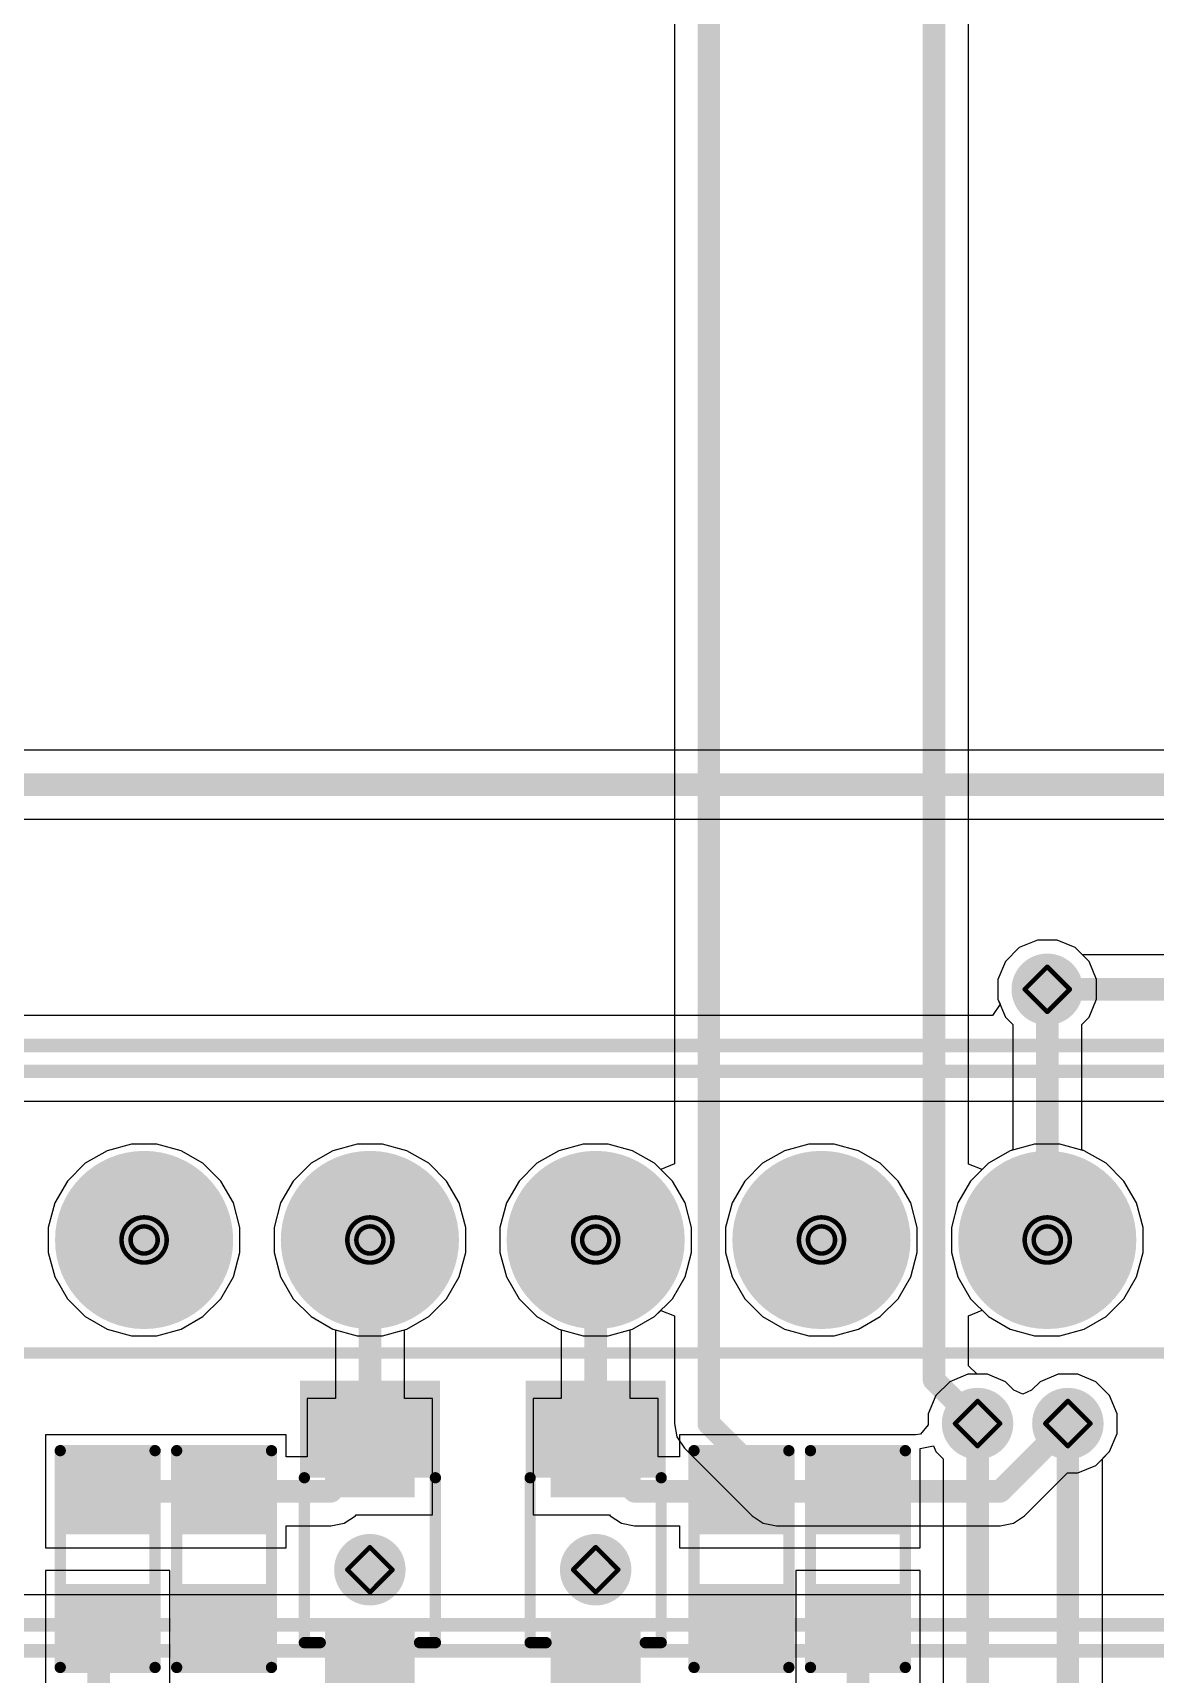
# Model space of a CAD drawing. Header units: inches. Extents: x -31 to 249, y -28 to 261.
# Drawn here: x 69.66 to 82.29, y 34.49 to 52.95 of the extents above; entities that cross this region are included whole.
import ezdxf

# ---------------------------------------------------------------- set-up
doc = ezdxf.new("R2010")
doc.units = ezdxf.units.IN
for name, color, linetype in [('Bottom Layer', 5, 'Continuous'), ('Bottom Solder', 6, 'Continuous'), ('Drill Drawing', 1, 'Continuous'), ('Mechanical 13', 56, 'Continuous'), ('Multi-Layer', 9, 'Continuous'), ('Pad Holes', 156, 'Continuous'), ('Top Layer', 1, 'Continuous'), ('Top Overlay', 2, 'Continuous'), ('Top Paste', 8, 'Continuous'), ('Top Solder', 216, 'Continuous'), ('Via Holes', 16, 'Continuous')]:
    doc.layers.add(name, color=color, linetype=linetype)

# ---------------------------------------------------------------- blocks, each defined once
blk = doc.blocks.new('R___0603_1')
at = {"layer": 'Top Layer'}
for points in [[(-0.381, 0.4445), (-0.381, -0.4445), (-1.143, -0.4445), (-1.143, 0.4445)], [(1.143, 0.4445), (1.143, -0.4445), (0.381, -0.4445), (0.381, 0.4445)]]:
    blk.add_hatch(color=1, dxfattribs=at).paths.add_polyline_path(points)
at = {"layer": 'Top Paste'}
for points in [[(-0.381, 0.4445), (-0.381, -0.4445), (-1.143, -0.4445), (-1.143, 0.4445)], [(1.143, 0.4445), (1.143, -0.4445), (0.381, -0.4445), (0.381, 0.4445)]]:
    blk.add_hatch(color=8, dxfattribs=at).paths.add_polyline_path(points)
at = {"layer": 'Top Solder'}
for points in [[(-0.2794, 0.5461), (-0.2794, -0.5461), (-1.2446, -0.5461), (-1.2446, 0.5461)], [(1.2446, 0.5461), (1.2446, -0.5461), (0.2794, -0.5461), (0.2794, 0.5461)]]:
    blk.add_hatch(color=216, dxfattribs=at).paths.add_polyline_path(points)
at = {"layer": 'Top Overlay'}
for points in [[(-1.2192, -0.5334, 0.127, 0.127, 0), (-1.2192, 0.5334, 0.127, 0.127, 0)], [(1.2192, 0.5334, 0.127, 0.127, 0), (-1.2192, 0.5334, 0.127, 0.127, 0)], [(1.2192, -0.5334, 0.127, 0.127, 0), (1.2192, 0.5334, 0.127, 0.127, 0)], [(1.2192, -0.5334, 0.127, 0.127, 0), (-1.2192, -0.5334, 0.127, 0.127, 0)]]:
    blk.add_lwpolyline(points, format="xyseb", dxfattribs=at)
for points in [[(-1.25095, 0.5334, 0.0635, 0.0635, 1), (-1.18745, 0.5334, 0.0635, 0.0635, 1)], [(-1.25095, 0.5334, 0.0635, 0.0635, 1), (-1.18745, 0.5334, 0.0635, 0.0635, 1)], [(1.18745, 0.5334, 0.0635, 0.0635, 1), (1.25095, 0.5334, 0.0635, 0.0635, 1)], [(1.18745, 0.5334, 0.0635, 0.0635, 1), (1.25095, 0.5334, 0.0635, 0.0635, 1)], [(-1.25095, -0.5334, 0.0635, 0.0635, 1), (-1.18745, -0.5334, 0.0635, 0.0635, 1)], [(-1.25095, -0.5334, 0.0635, 0.0635, 1), (-1.18745, -0.5334, 0.0635, 0.0635, 1)], [(1.18745, -0.5334, 0.0635, 0.0635, 1), (1.25095, -0.5334, 0.0635, 0.0635, 1)], [(1.18745, -0.5334, 0.0635, 0.0635, 1), (1.25095, -0.5334, 0.0635, 0.0635, 1)]]:
    blk.add_lwpolyline(points, format="xyseb", close=True, dxfattribs=at)
blk = doc.blocks.new('A000005_17')
at = {"layer": 'Bottom Layer'}
h = blk.add_hatch(color=5, dxfattribs=at)
edge = h.paths.add_edge_path()
edge.add_arc((-7.62, -2.54), 0.9, 0, 360)
h = blk.add_hatch(color=5, dxfattribs=at)
edge = h.paths.add_edge_path()
edge.add_arc((-7.62, -5.08), 0.9, 0, 360)
h = blk.add_hatch(color=5, dxfattribs=at)
edge = h.paths.add_edge_path()
edge.add_arc((-7.62, -7.62), 0.9, 0, 360)
h = blk.add_hatch(color=5, dxfattribs=at)
edge = h.paths.add_edge_path()
edge.add_arc((-7.62, -10.16), 0.9, 0, 360)
h = blk.add_hatch(color=5, dxfattribs=at)
edge = h.paths.add_edge_path()
edge.add_arc((-7.62, -12.7), 0.9, 0, 360)
at = {"layer": 'Bottom Solder'}
h = blk.add_hatch(color=6, dxfattribs=at)
edge = h.paths.add_edge_path()
edge.add_arc((-7.62, -2.54), 1.002, 0, 360)
h = blk.add_hatch(color=6, dxfattribs=at)
edge = h.paths.add_edge_path()
edge.add_arc((-7.62, -5.08), 1.002, 0, 360)
h = blk.add_hatch(color=6, dxfattribs=at)
edge = h.paths.add_edge_path()
edge.add_arc((-7.62, -7.62), 1.002, 0, 360)
h = blk.add_hatch(color=6, dxfattribs=at)
edge = h.paths.add_edge_path()
edge.add_arc((-7.62, -10.16), 1.002, 0, 360)
h = blk.add_hatch(color=6, dxfattribs=at)
edge = h.paths.add_edge_path()
edge.add_arc((-7.62, -12.7), 1.002, 0, 360)
at = {"layer": 'Multi-Layer'}
h = blk.add_hatch(color=9, dxfattribs=at)
edge = h.paths.add_edge_path()
edge.add_arc((-7.62, -2.54), 0.9, 0, 360)
h = blk.add_hatch(color=9, dxfattribs=at)
edge = h.paths.add_edge_path()
edge.add_arc((-7.62, -5.08), 0.9, 0, 360)
h = blk.add_hatch(color=9, dxfattribs=at)
edge = h.paths.add_edge_path()
edge.add_arc((-7.62, -7.62), 0.9, 0, 360)
h = blk.add_hatch(color=9, dxfattribs=at)
edge = h.paths.add_edge_path()
edge.add_arc((-7.62, -10.16), 0.9, 0, 360)
h = blk.add_hatch(color=9, dxfattribs=at)
edge = h.paths.add_edge_path()
edge.add_arc((-7.62, -12.7), 0.9, 0, 360)
at = {"layer": 'Pad Holes'}
h = blk.add_hatch(color=7, dxfattribs=at)
edge = h.paths.add_edge_path()
edge.add_arc((-7.62, -2.54), 0.5, 0, 360)
h = blk.add_hatch(color=7, dxfattribs=at)
edge = h.paths.add_edge_path()
edge.add_arc((-7.62, -5.08), 0.5, 0, 360)
h = blk.add_hatch(color=7, dxfattribs=at)
edge = h.paths.add_edge_path()
edge.add_arc((-7.62, -7.62), 0.5, 0, 360)
h = blk.add_hatch(color=7, dxfattribs=at)
edge = h.paths.add_edge_path()
edge.add_arc((-7.62, -10.16), 0.5, 0, 360)
h = blk.add_hatch(color=7, dxfattribs=at)
edge = h.paths.add_edge_path()
edge.add_arc((-7.62, -12.7), 0.5, 0, 360)
at = {"layer": 'Top Layer'}
h = blk.add_hatch(color=1, dxfattribs=at)
edge = h.paths.add_edge_path()
edge.add_arc((-7.62, -2.54), 0.9, 0, 360)
h = blk.add_hatch(color=1, dxfattribs=at)
edge = h.paths.add_edge_path()
edge.add_arc((-7.62, -5.08), 0.9, 0, 360)
h = blk.add_hatch(color=1, dxfattribs=at)
edge = h.paths.add_edge_path()
edge.add_arc((-7.62, -7.62), 0.9, 0, 360)
h = blk.add_hatch(color=1, dxfattribs=at)
edge = h.paths.add_edge_path()
edge.add_arc((-7.62, -10.16), 0.9, 0, 360)
h = blk.add_hatch(color=1, dxfattribs=at)
edge = h.paths.add_edge_path()
edge.add_arc((-7.62, -12.7), 0.9, 0, 360)
at = {"layer": 'Top Solder'}
h = blk.add_hatch(color=216, dxfattribs=at)
edge = h.paths.add_edge_path()
edge.add_arc((-7.62, -2.54), 1.002, 0, 360)
h = blk.add_hatch(color=216, dxfattribs=at)
edge = h.paths.add_edge_path()
edge.add_arc((-7.62, -5.08), 1.002, 0, 360)
h = blk.add_hatch(color=216, dxfattribs=at)
edge = h.paths.add_edge_path()
edge.add_arc((-7.62, -7.62), 1.002, 0, 360)
h = blk.add_hatch(color=216, dxfattribs=at)
edge = h.paths.add_edge_path()
edge.add_arc((-7.62, -10.16), 1.002, 0, 360)
h = blk.add_hatch(color=216, dxfattribs=at)
edge = h.paths.add_edge_path()
edge.add_arc((-7.62, -12.7), 1.002, 0, 360)
at = {"layer": 'Mechanical 13'}
blk.add_lwpolyline([(-8.89, 21.59, 0.127, 0.127, 0), (-8.89, -21.59, 0.127, 0.127, 0)], format="xyseb", dxfattribs=at)
at = {"layer": 'Top Overlay'}
blk.add_lwpolyline([(-8.89, 21.59, 0.127, 0.127, 0), (-8.89, -21.59, 0.127, 0.127, 0)], format="xyseb", dxfattribs=at)
blk = doc.blocks.new('R___0603_20')
at = {"layer": 'Top Layer'}
for points in [[(-0.381, 0.4445), (-0.381, -0.4445), (-1.143, -0.4445), (-1.143, 0.4445)], [(1.143, 0.4445), (1.143, -0.4445), (0.381, -0.4445), (0.381, 0.4445)]]:
    blk.add_hatch(color=1, dxfattribs=at).paths.add_polyline_path(points)
at = {"layer": 'Top Paste'}
for points in [[(-0.381, 0.4445), (-0.381, -0.4445), (-1.143, -0.4445), (-1.143, 0.4445)], [(1.143, 0.4445), (1.143, -0.4445), (0.381, -0.4445), (0.381, 0.4445)]]:
    blk.add_hatch(color=8, dxfattribs=at).paths.add_polyline_path(points)
at = {"layer": 'Top Solder'}
for points in [[(-0.2794, 0.5461), (-0.2794, -0.5461), (-1.2446, -0.5461), (-1.2446, 0.5461)], [(1.2446, 0.5461), (1.2446, -0.5461), (0.2794, -0.5461), (0.2794, 0.5461)]]:
    blk.add_hatch(color=216, dxfattribs=at).paths.add_polyline_path(points)
at = {"layer": 'Top Overlay'}
for points in [[(-1.2192, 0.5334, 0.127, 0.127, 0), (-1.2192, -0.5334, 0.127, 0.127, 0)], [(-1.2192, 0.5334, 0.127, 0.127, 0), (1.2192, 0.5334, 0.127, 0.127, 0)], [(1.2192, 0.5334, 0.127, 0.127, 0), (1.2192, -0.5334, 0.127, 0.127, 0)], [(-1.2192, -0.5334, 0.127, 0.127, 0), (1.2192, -0.5334, 0.127, 0.127, 0)]]:
    blk.add_lwpolyline(points, format="xyseb", dxfattribs=at)
for points in [[(-1.25095, 0.5334, 0.0635, 0.0635, 1), (-1.18745, 0.5334, 0.0635, 0.0635, 1)], [(-1.25095, 0.5334, 0.0635, 0.0635, 1), (-1.18745, 0.5334, 0.0635, 0.0635, 1)], [(1.18745, 0.5334, 0.0635, 0.0635, 1), (1.25095, 0.5334, 0.0635, 0.0635, 1)], [(1.18745, 0.5334, 0.0635, 0.0635, 1), (1.25095, 0.5334, 0.0635, 0.0635, 1)], [(-1.25095, -0.5334, 0.0635, 0.0635, 1), (-1.18745, -0.5334, 0.0635, 0.0635, 1)], [(-1.25095, -0.5334, 0.0635, 0.0635, 1), (-1.18745, -0.5334, 0.0635, 0.0635, 1)], [(1.18745, -0.5334, 0.0635, 0.0635, 1), (1.25095, -0.5334, 0.0635, 0.0635, 1)], [(1.18745, -0.5334, 0.0635, 0.0635, 1), (1.25095, -0.5334, 0.0635, 0.0635, 1)]]:
    blk.add_lwpolyline(points, format="xyseb", close=True, dxfattribs=at)
blk = doc.blocks.new('R___0603_21')
at = {"layer": 'Top Layer'}
for points in [[(-0.381, 0.4445), (-0.381, -0.4445), (-1.143, -0.4445), (-1.143, 0.4445)], [(1.143, 0.4445), (1.143, -0.4445), (0.381, -0.4445), (0.381, 0.4445)]]:
    blk.add_hatch(color=1, dxfattribs=at).paths.add_polyline_path(points)
at = {"layer": 'Top Paste'}
for points in [[(-0.381, 0.4445), (-0.381, -0.4445), (-1.143, -0.4445), (-1.143, 0.4445)], [(1.143, 0.4445), (1.143, -0.4445), (0.381, -0.4445), (0.381, 0.4445)]]:
    blk.add_hatch(color=8, dxfattribs=at).paths.add_polyline_path(points)
at = {"layer": 'Top Solder'}
for points in [[(-0.2794, 0.5461), (-0.2794, -0.5461), (-1.2446, -0.5461), (-1.2446, 0.5461)], [(1.2446, 0.5461), (1.2446, -0.5461), (0.2794, -0.5461), (0.2794, 0.5461)]]:
    blk.add_hatch(color=216, dxfattribs=at).paths.add_polyline_path(points)
at = {"layer": 'Top Overlay'}
for points in [[(-1.2192, 0.5334, 0.127, 0.127, 0), (-1.2192, -0.5334, 0.127, 0.127, 0)], [(-1.2192, 0.5334, 0.127, 0.127, 0), (1.2192, 0.5334, 0.127, 0.127, 0)], [(1.2192, 0.5334, 0.127, 0.127, 0), (1.2192, -0.5334, 0.127, 0.127, 0)], [(-1.2192, -0.5334, 0.127, 0.127, 0), (1.2192, -0.5334, 0.127, 0.127, 0)]]:
    blk.add_lwpolyline(points, format="xyseb", dxfattribs=at)
for points in [[(-1.25095, 0.5334, 0.0635, 0.0635, 1), (-1.18745, 0.5334, 0.0635, 0.0635, 1)], [(-1.25095, 0.5334, 0.0635, 0.0635, 1), (-1.18745, 0.5334, 0.0635, 0.0635, 1)], [(1.18745, 0.5334, 0.0635, 0.0635, 1), (1.25095, 0.5334, 0.0635, 0.0635, 1)], [(1.18745, 0.5334, 0.0635, 0.0635, 1), (1.25095, 0.5334, 0.0635, 0.0635, 1)], [(-1.25095, -0.5334, 0.0635, 0.0635, 1), (-1.18745, -0.5334, 0.0635, 0.0635, 1)], [(-1.25095, -0.5334, 0.0635, 0.0635, 1), (-1.18745, -0.5334, 0.0635, 0.0635, 1)], [(1.18745, -0.5334, 0.0635, 0.0635, 1), (1.25095, -0.5334, 0.0635, 0.0635, 1)], [(1.18745, -0.5334, 0.0635, 0.0635, 1), (1.25095, -0.5334, 0.0635, 0.0635, 1)]]:
    blk.add_lwpolyline(points, format="xyseb", close=True, dxfattribs=at)
blk = doc.blocks.new('R___0603_22')
at = {"layer": 'Top Layer'}
for points in [[(-0.381, 0.4445), (-0.381, -0.4445), (-1.143, -0.4445), (-1.143, 0.4445)], [(1.143, 0.4445), (1.143, -0.4445), (0.381, -0.4445), (0.381, 0.4445)]]:
    blk.add_hatch(color=1, dxfattribs=at).paths.add_polyline_path(points)
at = {"layer": 'Top Paste'}
for points in [[(-0.381, 0.4445), (-0.381, -0.4445), (-1.143, -0.4445), (-1.143, 0.4445)], [(1.143, 0.4445), (1.143, -0.4445), (0.381, -0.4445), (0.381, 0.4445)]]:
    blk.add_hatch(color=8, dxfattribs=at).paths.add_polyline_path(points)
at = {"layer": 'Top Solder'}
for points in [[(-0.2794, 0.5461), (-0.2794, -0.5461), (-1.2446, -0.5461), (-1.2446, 0.5461)], [(1.2446, 0.5461), (1.2446, -0.5461), (0.2794, -0.5461), (0.2794, 0.5461)]]:
    blk.add_hatch(color=216, dxfattribs=at).paths.add_polyline_path(points)
at = {"layer": 'Top Overlay'}
for points in [[(-1.2192, 0.5334, 0.127, 0.127, 0), (-1.2192, -0.5334, 0.127, 0.127, 0)], [(-1.2192, 0.5334, 0.127, 0.127, 0), (1.2192, 0.5334, 0.127, 0.127, 0)], [(1.2192, 0.5334, 0.127, 0.127, 0), (1.2192, -0.5334, 0.127, 0.127, 0)], [(-1.2192, -0.5334, 0.127, 0.127, 0), (1.2192, -0.5334, 0.127, 0.127, 0)]]:
    blk.add_lwpolyline(points, format="xyseb", dxfattribs=at)
for points in [[(-1.25095, 0.5334, 0.0635, 0.0635, 1), (-1.18745, 0.5334, 0.0635, 0.0635, 1)], [(-1.25095, 0.5334, 0.0635, 0.0635, 1), (-1.18745, 0.5334, 0.0635, 0.0635, 1)], [(1.18745, 0.5334, 0.0635, 0.0635, 1), (1.25095, 0.5334, 0.0635, 0.0635, 1)], [(1.18745, 0.5334, 0.0635, 0.0635, 1), (1.25095, 0.5334, 0.0635, 0.0635, 1)], [(-1.25095, -0.5334, 0.0635, 0.0635, 1), (-1.18745, -0.5334, 0.0635, 0.0635, 1)], [(-1.25095, -0.5334, 0.0635, 0.0635, 1), (-1.18745, -0.5334, 0.0635, 0.0635, 1)], [(1.18745, -0.5334, 0.0635, 0.0635, 1), (1.25095, -0.5334, 0.0635, 0.0635, 1)], [(1.18745, -0.5334, 0.0635, 0.0635, 1), (1.25095, -0.5334, 0.0635, 0.0635, 1)]]:
    blk.add_lwpolyline(points, format="xyseb", close=True, dxfattribs=at)
blk = doc.blocks.new('SOD_323_32')
at = {"layer": 'Top Layer'}
for points in [[(-0.75, -0.45), (-1.55, -0.45), (-1.55, 0.45), (-0.75, 0.45)], [(1.55, -0.45), (0.75, -0.45), (0.75, 0.45), (1.55, 0.45)]]:
    blk.add_hatch(color=1, dxfattribs=at).paths.add_polyline_path(points)
at = {"layer": 'Top Overlay'}
for points in [[(-2.007, 0.482), (-0.914, 0.482), (-0.914, 0.787), (-2.007, 0.787)], [(-2.007, -0.508), (-1.575, -0.508), (-1.575, 0.508), (-2.007, 0.508)], [(-2.007, -0.788), (-0.914, -0.788), (-0.914, -0.483), (-2.007, -0.483)]]:
    blk.add_hatch(color=2, dxfattribs=at).paths.add_polyline_path(points)
at = {"layer": 'Top Paste'}
for points in [[(-0.75, -0.45), (-1.55, -0.45), (-1.55, 0.45), (-0.75, 0.45)], [(1.55, -0.45), (0.75, -0.45), (0.75, 0.45), (1.55, 0.45)]]:
    blk.add_hatch(color=8, dxfattribs=at).paths.add_polyline_path(points)
at = {"layer": 'Top Solder'}
for points in [[(-0.695, -0.505), (-1.605, -0.505), (-1.605, 0.505), (-0.695, 0.505)], [(1.605, -0.505), (0.695, -0.505), (0.695, 0.505), (1.605, 0.505)]]:
    blk.add_hatch(color=216, dxfattribs=at).paths.add_polyline_path(points)
at = {"layer": 'Top Overlay'}
for points in [[(0.94, 0.737, 0.127, 0.127, 0), (-0.914, 0.737, 0.127, 0.127, 0)], [(0.94, 0.559, 0.127, 0.127, 0), (0.94, 0.737, 0.127, 0.127, 0)], [(0.94, -0.737, 0.127, 0.127, 0), (0.94, -0.559, 0.127, 0.127, 0)], [(0.94, -0.737, 0.127, 0.127, 0), (-0.914, -0.737, 0.127, 0.127, 0)]]:
    blk.add_lwpolyline(points, format="xyseb", dxfattribs=at)
for points in [[(-0.946, 0.737, 0.0635, 0.0635, 1), (-0.883, 0.737, 0.0635, 0.0635, 1)], [(0.908, 0.737, 0.0635, 0.0635, 1), (0.972, 0.737, 0.0635, 0.0635, 1)], [(0.908, 0.737, 0.0635, 0.0635, 1), (0.972, 0.737, 0.0635, 0.0635, 1)], [(0.908, 0.559, 0.0635, 0.0635, 1), (0.972, 0.559, 0.0635, 0.0635, 1)], [(0.908, -0.559, 0.0635, 0.0635, 1), (0.972, -0.559, 0.0635, 0.0635, 1)], [(-0.946, -0.737, 0.0635, 0.0635, 1), (-0.883, -0.737, 0.0635, 0.0635, 1)], [(0.908, -0.737, 0.0635, 0.0635, 1), (0.972, -0.737, 0.0635, 0.0635, 1)], [(0.908, -0.737, 0.0635, 0.0635, 1), (0.972, -0.737, 0.0635, 0.0635, 1)]]:
    blk.add_lwpolyline(points, format="xyseb", close=True, dxfattribs=at)
blk = doc.blocks.new('SOD_323_33')
at = {"layer": 'Top Layer'}
for points in [[(-0.75, -0.45), (-1.55, -0.45), (-1.55, 0.45), (-0.75, 0.45)], [(1.55, -0.45), (0.75, -0.45), (0.75, 0.45), (1.55, 0.45)]]:
    blk.add_hatch(color=1, dxfattribs=at).paths.add_polyline_path(points)
at = {"layer": 'Top Overlay'}
for points in [[(-2.007, 0.482), (-0.915, 0.482), (-0.915, 0.787), (-2.007, 0.787)], [(-2.007, -0.508), (-1.576, -0.508), (-1.576, 0.508), (-2.007, 0.508)], [(-2.007, -0.788), (-0.915, -0.788), (-0.915, -0.483), (-2.007, -0.483)]]:
    blk.add_hatch(color=2, dxfattribs=at).paths.add_polyline_path(points)
at = {"layer": 'Top Paste'}
for points in [[(-0.75, -0.45), (-1.55, -0.45), (-1.55, 0.45), (-0.75, 0.45)], [(1.55, -0.45), (0.75, -0.45), (0.75, 0.45), (1.55, 0.45)]]:
    blk.add_hatch(color=8, dxfattribs=at).paths.add_polyline_path(points)
at = {"layer": 'Top Solder'}
for points in [[(-0.695, -0.505), (-1.605, -0.505), (-1.605, 0.505), (-0.695, 0.505)], [(1.605, -0.505), (0.695, -0.505), (0.695, 0.505), (1.605, 0.505)]]:
    blk.add_hatch(color=216, dxfattribs=at).paths.add_polyline_path(points)
at = {"layer": 'Top Overlay'}
for points in [[(0.94, 0.737, 0.127, 0.127, 0), (-0.914, 0.737, 0.127, 0.127, 0)], [(0.94, 0.559, 0.127, 0.127, 0), (0.94, 0.737, 0.127, 0.127, 0)], [(0.94, -0.737, 0.127, 0.127, 0), (0.94, -0.559, 0.127, 0.127, 0)], [(0.94, -0.737, 0.127, 0.127, 0), (-0.914, -0.737, 0.127, 0.127, 0)]]:
    blk.add_lwpolyline(points, format="xyseb", dxfattribs=at)
for points in [[(-0.946, 0.737, 0.0635, 0.0635, 1), (-0.883, 0.737, 0.0635, 0.0635, 1)], [(0.908, 0.737, 0.0635, 0.0635, 1), (0.972, 0.737, 0.0635, 0.0635, 1)], [(0.908, 0.737, 0.0635, 0.0635, 1), (0.972, 0.737, 0.0635, 0.0635, 1)], [(0.908, 0.559, 0.0635, 0.0635, 1), (0.972, 0.559, 0.0635, 0.0635, 1)], [(0.908, -0.559, 0.0635, 0.0635, 1), (0.972, -0.559, 0.0635, 0.0635, 1)], [(-0.946, -0.737, 0.0635, 0.0635, 1), (-0.883, -0.737, 0.0635, 0.0635, 1)], [(0.908, -0.737, 0.0635, 0.0635, 1), (0.972, -0.737, 0.0635, 0.0635, 1)], [(0.908, -0.737, 0.0635, 0.0635, 1), (0.972, -0.737, 0.0635, 0.0635, 1)]]:
    blk.add_lwpolyline(points, format="xyseb", close=True, dxfattribs=at)

msp = doc.modelspace()

# ---------------------------------------------------------------- hatches: boundary and pattern name
at = {"layer": 'Bottom Layer'}
h = msp.add_hatch(color=5, dxfattribs=at)
edge = h.paths.add_edge_path()
edge.add_arc((81.073, 42.189), 0.3, 0, 360)
h = msp.add_hatch(color=5, dxfattribs=at)
edge = h.paths.add_edge_path()
edge.add_arc((80.289, 37.305), 0.3, 0, 360)
h = msp.add_hatch(color=5, dxfattribs=at)
edge = h.paths.add_edge_path()
edge.add_arc((81.305, 37.305), 0.3, 0, 360)
h = msp.add_hatch(color=5, dxfattribs=at)
edge = h.paths.add_edge_path()
edge.add_arc((73.453, 35.661), 0.3, 0, 360)
h = msp.add_hatch(color=5, dxfattribs=at)
edge = h.paths.add_edge_path()
edge.add_arc((75.993, 35.661), 0.3, 0, 360)
at = {"layer": 'Bottom Solder'}
h = msp.add_hatch(color=6, dxfattribs=at)
edge = h.paths.add_edge_path()
edge.add_arc((81.073, 42.189), 0.402, 0, 360)
h = msp.add_hatch(color=6, dxfattribs=at)
edge = h.paths.add_edge_path()
edge.add_arc((80.289, 37.305), 0.402, 0, 360)
h = msp.add_hatch(color=6, dxfattribs=at)
edge = h.paths.add_edge_path()
edge.add_arc((81.305, 37.305), 0.402, 0, 360)
h = msp.add_hatch(color=6, dxfattribs=at)
edge = h.paths.add_edge_path()
edge.add_arc((73.453, 35.661), 0.402, 0, 360)
h = msp.add_hatch(color=6, dxfattribs=at)
edge = h.paths.add_edge_path()
edge.add_arc((75.993, 35.661), 0.402, 0, 360)
at = {"layer": 'Top Layer'}
h = msp.add_hatch(color=1, dxfattribs=at)
edge = h.paths.add_edge_path()
edge.add_arc((81.073, 42.189), 0.3, 0, 360)
h = msp.add_hatch(color=1, dxfattribs=at)
edge = h.paths.add_edge_path()
edge.add_arc((80.289, 37.305), 0.3, 0, 360)
h = msp.add_hatch(color=1, dxfattribs=at)
edge = h.paths.add_edge_path()
edge.add_arc((81.305, 37.305), 0.3, 0, 360)
h = msp.add_hatch(color=1, dxfattribs=at)
edge = h.paths.add_edge_path()
edge.add_arc((73.453, 35.661), 0.3, 0, 360)
h = msp.add_hatch(color=1, dxfattribs=at)
edge = h.paths.add_edge_path()
edge.add_arc((75.993, 35.661), 0.3, 0, 360)
at = {"layer": 'Top Solder'}
h = msp.add_hatch(color=216, dxfattribs=at)
edge = h.paths.add_edge_path()
edge.add_arc((81.073, 42.189), 0.402, 0, 360)
h = msp.add_hatch(color=216, dxfattribs=at)
edge = h.paths.add_edge_path()
edge.add_arc((80.289, 37.305), 0.402, 0, 360)
h = msp.add_hatch(color=216, dxfattribs=at)
edge = h.paths.add_edge_path()
edge.add_arc((81.305, 37.305), 0.402, 0, 360)
h = msp.add_hatch(color=216, dxfattribs=at)
edge = h.paths.add_edge_path()
edge.add_arc((73.453, 35.661), 0.402, 0, 360)
h = msp.add_hatch(color=216, dxfattribs=at)
edge = h.paths.add_edge_path()
edge.add_arc((75.993, 35.661), 0.402, 0, 360)
at = {"layer": 'Via Holes'}
h = msp.add_hatch(color=7, dxfattribs=at)
edge = h.paths.add_edge_path()
edge.add_arc((81.073, 42.189), 0.15, 0, 360)
h = msp.add_hatch(color=7, dxfattribs=at)
edge = h.paths.add_edge_path()
edge.add_arc((80.289, 37.305), 0.15, 0, 360)
h = msp.add_hatch(color=7, dxfattribs=at)
edge = h.paths.add_edge_path()
edge.add_arc((81.305, 37.305), 0.15, 0, 360)
h = msp.add_hatch(color=7, dxfattribs=at)
edge = h.paths.add_edge_path()
edge.add_arc((73.453, 35.661), 0.15, 0, 360)
h = msp.add_hatch(color=7, dxfattribs=at)
edge = h.paths.add_edge_path()
edge.add_arc((75.993, 35.661), 0.15, 0, 360)

# ---------------------------------------------------------------- linework, layer by layer
at = {"layer": 'Bottom Layer'}
for p, q in [((76.878, 53.755), (76.878, 40.226)), ((80.188, 40.224), (80.188, 53.756)), ((80.759, 42.659), (80.604, 42.503)), ((80.963, 42.743), (80.759, 42.659)), ((81.183, 42.743), (80.963, 42.743)), ((81.387, 42.659), (81.183, 42.743)), ((81.543, 42.503), (81.387, 42.659)), ((80.604, 42.503), (80.519, 42.3)), ((81.627, 42.3), (81.543, 42.503)), ((80.519, 42.3), (80.519, 42.079)), ((81.627, 42.079), (81.627, 42.3)), ((80.519, 42.079), (80.604, 41.876)), ((81.543, 41.876), (81.627, 42.079)), ((80.604, 41.876), (80.685, 41.794)), ((80.685, 41.794), (80.685, 40.382)), ((81.462, 41.794), (81.543, 41.876)), ((81.462, 40.382), (81.462, 41.794)), ((70.771, 40.448), (70.497, 40.374)), ((71.055, 40.448), (70.771, 40.448)), ((71.329, 40.374), (71.055, 40.448)), ((73.311, 40.448), (73.037, 40.374)), ((73.595, 40.448), (73.311, 40.448)), ((73.869, 40.374), (73.595, 40.448)), ((75.851, 40.448), (75.577, 40.374)), ((76.135, 40.448), (75.851, 40.448)), ((76.409, 40.374), (76.135, 40.448)), ((70.497, 40.374), (70.251, 40.232)), ((71.575, 40.232), (71.329, 40.374)), ((73.037, 40.374), (72.791, 40.232)), ((74.115, 40.232), (73.869, 40.374)), ((75.577, 40.374), (75.331, 40.232)), ((76.655, 40.232), (76.409, 40.374)), ((80.657, 40.374), (80.411, 40.232)), ((80.685, 40.382), (80.657, 40.374)), ((81.489, 40.374), (81.462, 40.382)), ((81.735, 40.232), (81.489, 40.374)), ((70.251, 40.232), (70.051, 40.032)), ((71.776, 40.032), (71.575, 40.232)), ((72.791, 40.232), (72.591, 40.032)), ((74.316, 40.032), (74.115, 40.232)), ((75.331, 40.232), (75.131, 40.032)), ((76.725, 40.162), (76.655, 40.232)), ((76.878, 40.226), (76.725, 40.162)), ((80.34, 40.161), (80.188, 40.224)), ((80.411, 40.232), (80.34, 40.161)), ((81.936, 40.032), (81.735, 40.232)), ((70.051, 40.032), (69.909, 39.786)), ((71.918, 39.786), (71.776, 40.032)), ((72.591, 40.032), (72.449, 39.786)), ((74.458, 39.786), (74.316, 40.032)), ((75.131, 40.032), (74.989, 39.786)), ((82.078, 39.786), (81.936, 40.032)), ((69.909, 39.786), (69.835, 39.512)), ((71.991, 39.512), (71.918, 39.786)), ((72.449, 39.786), (72.375, 39.512)), ((74.531, 39.512), (74.458, 39.786)), ((74.989, 39.786), (74.915, 39.512)), ((82.151, 39.512), (82.078, 39.786)), ((69.835, 39.512), (69.835, 39.228)), ((71.991, 39.228), (71.991, 39.512)), ((72.375, 39.512), (72.375, 39.228)), ((74.531, 39.228), (74.531, 39.512)), ((74.915, 39.512), (74.915, 39.228)), ((82.151, 39.228), (82.151, 39.512)), ((69.835, 39.228), (69.909, 38.954)), ((71.918, 38.954), (71.991, 39.228)), ((72.375, 39.228), (72.449, 38.954)), ((74.458, 38.954), (74.531, 39.228)), ((74.915, 39.228), (74.989, 38.954)), ((82.078, 38.954), (82.151, 39.228)), ((69.909, 38.954), (70.051, 38.708)), ((71.776, 38.708), (71.918, 38.954)), ((72.449, 38.954), (72.591, 38.708)), ((74.316, 38.708), (74.458, 38.954)), ((74.989, 38.954), (75.131, 38.708)), ((81.936, 38.708), (82.078, 38.954)), ((70.051, 38.708), (70.251, 38.508)), ((71.575, 38.508), (71.776, 38.708)), ((72.591, 38.708), (72.791, 38.508)), ((74.115, 38.508), (74.316, 38.708)), ((75.131, 38.708), (75.331, 38.508)), ((81.735, 38.508), (81.936, 38.708)), ((70.251, 38.508), (70.497, 38.366)), ((71.329, 38.366), (71.575, 38.508)), ((72.791, 38.508), (73.037, 38.366)), ((73.869, 38.366), (74.115, 38.508)), ((75.331, 38.508), (75.577, 38.366)), ((76.409, 38.366), (76.655, 38.508)), ((76.655, 38.508), (76.725, 38.578)), ((76.725, 38.578), (76.878, 38.515)), ((76.878, 38.515), (76.878, 37.305)), ((80.188, 38.516), (80.34, 38.579)), ((80.188, 37.956), (80.188, 38.516)), ((80.34, 38.579), (80.411, 38.508)), ((80.411, 38.508), (80.657, 38.366)), ((81.489, 38.366), (81.735, 38.508)), ((70.497, 38.366), (70.771, 38.292)), ((70.771, 38.292), (71.055, 38.292)), ((71.055, 38.292), (71.329, 38.366)), ((73.037, 38.366), (73.311, 38.292)), ((73.311, 38.292), (73.595, 38.292)), ((73.595, 38.292), (73.869, 38.366)), ((75.577, 38.366), (75.851, 38.292)), ((75.851, 38.292), (76.135, 38.292)), ((76.135, 38.292), (76.409, 38.366)), ((80.657, 38.366), (80.931, 38.292)), ((80.931, 38.292), (81.215, 38.292)), ((81.215, 38.292), (81.489, 38.366)), ((80.285, 37.859), (80.188, 37.956)), ((80.4, 37.859), (80.285, 37.859)), ((80.603, 37.774), (80.4, 37.859)), ((81.195, 37.859), (80.992, 37.774)), ((81.416, 37.859), (81.195, 37.859)), ((81.619, 37.774), (81.416, 37.859)), ((80.698, 37.68), (80.603, 37.774)), ((80.797, 37.636), (80.698, 37.68)), ((80.897, 37.68), (80.797, 37.636)), ((80.992, 37.774), (80.897, 37.68)), ((81.775, 37.619), (81.619, 37.774)), ((81.859, 37.415), (81.775, 37.619)), ((76.878, 37.305), (76.907, 37.156)), ((81.859, 37.195), (81.859, 37.415)), ((76.907, 37.156), (76.991, 37.03)), ((81.775, 36.991), (81.859, 37.195)), ((76.991, 37.03), (77.753, 36.268)), ((81.619, 36.835), (81.775, 36.991)), ((80.818, 36.268), (81.301, 36.751)), ((81.301, 36.751), (81.416, 36.751)), ((81.416, 36.751), (81.619, 36.835)), ((77.753, 36.268), (77.879, 36.184)), ((77.879, 36.184), (78.028, 36.154)), ((80.543, 36.154), (80.692, 36.184)), ((80.692, 36.184), (80.818, 36.268)), ((78.028, 36.154), (80.543, 36.154)), ((105.818, 35.377), (22.451, 35.377))]:
    msp.add_line(p, q, dxfattribs=at)
for points in [[(77.266, 37.305, 0.254, 0.254, 0), (77.266, 56.117, 0.254, 0.254, 0)], [(79.799, 37.795, 0.254, 0.254, 0), (79.799, 55.884, 0.254, 0.254, 0)], [(81.073, 39.37, 0.254, 0.254, 0), (81.073, 42.189, 0.254, 0.254, 0)], [(79.799, 37.795, 0.254, 0.254, 0), (80.289, 37.305, 0.254, 0.254, 0)], [(77.266, 37.305, 0.254, 0.254, 0), (78.028, 36.543, 0.254, 0.254, 0)], [(80.543, 36.543, 0.254, 0.254, 0), (81.305, 37.305, 0.254, 0.254, 0)], [(78.028, 36.543, 0.254, 0.254, 0), (80.543, 36.543, 0.254, 0.254, 0)], [(22.311, 35.041, 0.152, 0.152, 0), (105.958, 35.041, 0.152, 0.152, 0)], [(22.19, 34.749, 0.152, 0.152, 0), (106.079, 34.749, 0.152, 0.152, 0)]]:
    msp.add_lwpolyline(points, format="xyseb", dxfattribs=at)
for points in [[(81.01, 42.189, 0.127, 0.127, 1), (81.137, 42.189, 0.127, 0.127, 1)], [(81.01, 39.37, 0.127, 0.127, 1), (81.137, 39.37, 0.127, 0.127, 1)], [(79.736, 37.795, 0.127, 0.127, 1), (79.863, 37.795, 0.127, 0.127, 1)], [(79.736, 37.795, 0.127, 0.127, 1), (79.863, 37.795, 0.127, 0.127, 1)], [(77.202, 37.305, 0.127, 0.127, 1), (77.329, 37.305, 0.127, 0.127, 1)], [(77.202, 37.305, 0.127, 0.127, 1), (77.329, 37.305, 0.127, 0.127, 1)], [(80.226, 37.305, 0.127, 0.127, 1), (80.353, 37.305, 0.127, 0.127, 1)], [(81.242, 37.305, 0.127, 0.127, 1), (81.369, 37.305, 0.127, 0.127, 1)], [(77.964, 36.543, 0.127, 0.127, 1), (78.091, 36.543, 0.127, 0.127, 1)], [(77.964, 36.543, 0.127, 0.127, 1), (78.091, 36.543, 0.127, 0.127, 1)], [(80.48, 36.543, 0.127, 0.127, 1), (80.607, 36.543, 0.127, 0.127, 1)], [(80.48, 36.543, 0.127, 0.127, 1), (80.607, 36.543, 0.127, 0.127, 1)]]:
    msp.add_lwpolyline(points, format="xyseb", close=True, dxfattribs=at)
at = {"layer": 'Drill Drawing'}
for points in [[(80.819, 42.189, 0.0508, 0.0508, 0), (81.073, 42.443, 0.0508, 0.0508, 0)], [(81.073, 42.443, 0.0508, 0.0508, 0), (81.327, 42.189, 0.0508, 0.0508, 0)], [(80.819, 42.189, 0.0508, 0.0508, 0), (81.073, 41.935, 0.0508, 0.0508, 0)], [(81.073, 41.935, 0.0508, 0.0508, 0), (81.327, 42.189, 0.0508, 0.0508, 0)], [(80.035, 37.305, 0.0508, 0.0508, 0), (80.289, 37.559, 0.0508, 0.0508, 0)], [(80.289, 37.559, 0.0508, 0.0508, 0), (80.543, 37.305, 0.0508, 0.0508, 0)], [(81.051, 37.305, 0.0508, 0.0508, 0), (81.305, 37.559, 0.0508, 0.0508, 0)], [(81.305, 37.559, 0.0508, 0.0508, 0), (81.559, 37.305, 0.0508, 0.0508, 0)], [(80.035, 37.305, 0.0508, 0.0508, 0), (80.289, 37.051, 0.0508, 0.0508, 0)], [(80.289, 37.051, 0.0508, 0.0508, 0), (80.543, 37.305, 0.0508, 0.0508, 0)], [(81.051, 37.305, 0.0508, 0.0508, 0), (81.305, 37.051, 0.0508, 0.0508, 0)], [(81.305, 37.051, 0.0508, 0.0508, 0), (81.559, 37.305, 0.0508, 0.0508, 0)], [(73.199, 35.661, 0.0508, 0.0508, 0), (73.453, 35.915, 0.0508, 0.0508, 0)], [(73.453, 35.915, 0.0508, 0.0508, 0), (73.707, 35.661, 0.0508, 0.0508, 0)], [(75.739, 35.661, 0.0508, 0.0508, 0), (75.993, 35.915, 0.0508, 0.0508, 0)], [(75.993, 35.915, 0.0508, 0.0508, 0), (76.247, 35.661, 0.0508, 0.0508, 0)], [(73.199, 35.661, 0.0508, 0.0508, 0), (73.453, 35.407, 0.0508, 0.0508, 0)], [(73.453, 35.407, 0.0508, 0.0508, 0), (73.707, 35.661, 0.0508, 0.0508, 0)], [(75.739, 35.661, 0.0508, 0.0508, 0), (75.993, 35.407, 0.0508, 0.0508, 0)], [(75.993, 35.407, 0.0508, 0.0508, 0), (76.247, 35.661, 0.0508, 0.0508, 0)]]:
    msp.add_lwpolyline(points, format="xyseb", dxfattribs=at)
for points in [[(81.061, 42.443, 0.0254, 0.0254, 1), (81.086, 42.443, 0.0254, 0.0254, 1)], [(81.061, 42.443, 0.0254, 0.0254, 1), (81.086, 42.443, 0.0254, 0.0254, 1)], [(80.807, 42.189, 0.0254, 0.0254, 1), (80.832, 42.189, 0.0254, 0.0254, 1)], [(80.807, 42.189, 0.0254, 0.0254, 1), (80.832, 42.189, 0.0254, 0.0254, 1)], [(81.315, 42.189, 0.0254, 0.0254, 1), (81.34, 42.189, 0.0254, 0.0254, 1)], [(81.315, 42.189, 0.0254, 0.0254, 1), (81.34, 42.189, 0.0254, 0.0254, 1)], [(81.061, 41.935, 0.0254, 0.0254, 1), (81.086, 41.935, 0.0254, 0.0254, 1)], [(81.061, 41.935, 0.0254, 0.0254, 1), (81.086, 41.935, 0.0254, 0.0254, 1)], [(71.167, 39.37, 0.0508, 0.0508, 1), (70.659, 39.37, 0.0508, 0.0508, 1)], [(71.066, 39.37, 0.0508, 0.0508, 1), (70.761, 39.37, 0.0508, 0.0508, 1)], [(73.707, 39.37, 0.0508, 0.0508, 1), (73.199, 39.37, 0.0508, 0.0508, 1)], [(73.606, 39.37, 0.0508, 0.0508, 1), (73.301, 39.37, 0.0508, 0.0508, 1)], [(76.247, 39.37, 0.0508, 0.0508, 1), (75.739, 39.37, 0.0508, 0.0508, 1)], [(76.146, 39.37, 0.0508, 0.0508, 1), (75.841, 39.37, 0.0508, 0.0508, 1)], [(78.787, 39.37, 0.0508, 0.0508, 1), (78.279, 39.37, 0.0508, 0.0508, 1)], [(78.686, 39.37, 0.0508, 0.0508, 1), (78.381, 39.37, 0.0508, 0.0508, 1)], [(81.327, 39.37, 0.0508, 0.0508, 1), (80.819, 39.37, 0.0508, 0.0508, 1)], [(81.226, 39.37, 0.0508, 0.0508, 1), (80.921, 39.37, 0.0508, 0.0508, 1)], [(70.647, 39.37, 0.0254, 0.0254, 1), (70.672, 39.37, 0.0254, 0.0254, 1)], [(70.748, 39.37, 0.0254, 0.0254, 1), (70.774, 39.37, 0.0254, 0.0254, 1)], [(71.053, 39.37, 0.0254, 0.0254, 1), (71.078, 39.37, 0.0254, 0.0254, 1)], [(71.155, 39.37, 0.0254, 0.0254, 1), (71.18, 39.37, 0.0254, 0.0254, 1)], [(73.187, 39.37, 0.0254, 0.0254, 1), (73.212, 39.37, 0.0254, 0.0254, 1)], [(73.288, 39.37, 0.0254, 0.0254, 1), (73.314, 39.37, 0.0254, 0.0254, 1)], [(73.593, 39.37, 0.0254, 0.0254, 1), (73.618, 39.37, 0.0254, 0.0254, 1)], [(73.695, 39.37, 0.0254, 0.0254, 1), (73.72, 39.37, 0.0254, 0.0254, 1)], [(75.727, 39.37, 0.0254, 0.0254, 1), (75.752, 39.37, 0.0254, 0.0254, 1)], [(75.828, 39.37, 0.0254, 0.0254, 1), (75.854, 39.37, 0.0254, 0.0254, 1)], [(76.133, 39.37, 0.0254, 0.0254, 1), (76.158, 39.37, 0.0254, 0.0254, 1)], [(76.235, 39.37, 0.0254, 0.0254, 1), (76.26, 39.37, 0.0254, 0.0254, 1)], [(78.267, 39.37, 0.0254, 0.0254, 1), (78.292, 39.37, 0.0254, 0.0254, 1)], [(78.368, 39.37, 0.0254, 0.0254, 1), (78.394, 39.37, 0.0254, 0.0254, 1)], [(78.673, 39.37, 0.0254, 0.0254, 1), (78.698, 39.37, 0.0254, 0.0254, 1)], [(78.775, 39.37, 0.0254, 0.0254, 1), (78.8, 39.37, 0.0254, 0.0254, 1)], [(80.807, 39.37, 0.0254, 0.0254, 1), (80.832, 39.37, 0.0254, 0.0254, 1)], [(80.908, 39.37, 0.0254, 0.0254, 1), (80.934, 39.37, 0.0254, 0.0254, 1)], [(81.213, 39.37, 0.0254, 0.0254, 1), (81.238, 39.37, 0.0254, 0.0254, 1)], [(81.315, 39.37, 0.0254, 0.0254, 1), (81.34, 39.37, 0.0254, 0.0254, 1)], [(80.277, 37.559, 0.0254, 0.0254, 1), (80.302, 37.559, 0.0254, 0.0254, 1)], [(80.277, 37.559, 0.0254, 0.0254, 1), (80.302, 37.559, 0.0254, 0.0254, 1)], [(81.293, 37.559, 0.0254, 0.0254, 1), (81.318, 37.559, 0.0254, 0.0254, 1)], [(81.293, 37.559, 0.0254, 0.0254, 1), (81.318, 37.559, 0.0254, 0.0254, 1)], [(80.023, 37.305, 0.0254, 0.0254, 1), (80.048, 37.305, 0.0254, 0.0254, 1)], [(80.023, 37.305, 0.0254, 0.0254, 1), (80.048, 37.305, 0.0254, 0.0254, 1)], [(80.531, 37.305, 0.0254, 0.0254, 1), (80.556, 37.305, 0.0254, 0.0254, 1)], [(80.531, 37.305, 0.0254, 0.0254, 1), (80.556, 37.305, 0.0254, 0.0254, 1)], [(81.039, 37.305, 0.0254, 0.0254, 1), (81.064, 37.305, 0.0254, 0.0254, 1)], [(81.039, 37.305, 0.0254, 0.0254, 1), (81.064, 37.305, 0.0254, 0.0254, 1)], [(81.547, 37.305, 0.0254, 0.0254, 1), (81.572, 37.305, 0.0254, 0.0254, 1)], [(81.547, 37.305, 0.0254, 0.0254, 1), (81.572, 37.305, 0.0254, 0.0254, 1)], [(80.277, 37.051, 0.0254, 0.0254, 1), (80.302, 37.051, 0.0254, 0.0254, 1)], [(80.277, 37.051, 0.0254, 0.0254, 1), (80.302, 37.051, 0.0254, 0.0254, 1)], [(81.293, 37.051, 0.0254, 0.0254, 1), (81.318, 37.051, 0.0254, 0.0254, 1)], [(81.293, 37.051, 0.0254, 0.0254, 1), (81.318, 37.051, 0.0254, 0.0254, 1)], [(73.441, 35.915, 0.0254, 0.0254, 1), (73.466, 35.915, 0.0254, 0.0254, 1)], [(73.441, 35.915, 0.0254, 0.0254, 1), (73.466, 35.915, 0.0254, 0.0254, 1)], [(75.981, 35.915, 0.0254, 0.0254, 1), (76.006, 35.915, 0.0254, 0.0254, 1)], [(75.981, 35.915, 0.0254, 0.0254, 1), (76.006, 35.915, 0.0254, 0.0254, 1)], [(73.187, 35.661, 0.0254, 0.0254, 1), (73.212, 35.661, 0.0254, 0.0254, 1)], [(73.187, 35.661, 0.0254, 0.0254, 1), (73.212, 35.661, 0.0254, 0.0254, 1)], [(73.695, 35.661, 0.0254, 0.0254, 1), (73.72, 35.661, 0.0254, 0.0254, 1)], [(73.695, 35.661, 0.0254, 0.0254, 1), (73.72, 35.661, 0.0254, 0.0254, 1)], [(75.727, 35.661, 0.0254, 0.0254, 1), (75.752, 35.661, 0.0254, 0.0254, 1)], [(75.727, 35.661, 0.0254, 0.0254, 1), (75.752, 35.661, 0.0254, 0.0254, 1)], [(76.235, 35.661, 0.0254, 0.0254, 1), (76.26, 35.661, 0.0254, 0.0254, 1)], [(76.235, 35.661, 0.0254, 0.0254, 1), (76.26, 35.661, 0.0254, 0.0254, 1)], [(73.441, 35.407, 0.0254, 0.0254, 1), (73.466, 35.407, 0.0254, 0.0254, 1)], [(73.441, 35.407, 0.0254, 0.0254, 1), (73.466, 35.407, 0.0254, 0.0254, 1)], [(75.981, 35.407, 0.0254, 0.0254, 1), (76.006, 35.407, 0.0254, 0.0254, 1)], [(75.981, 35.407, 0.0254, 0.0254, 1), (76.006, 35.407, 0.0254, 0.0254, 1)]]:
    msp.add_lwpolyline(points, format="xyseb", close=True, dxfattribs=at)
at = {"layer": 'Top Layer'}
for p, q in [((86.617, 44.879), (61.148, 44.879)), ((61.148, 44.103), (83.083, 44.103)), ((80.759, 42.659), (80.604, 42.503)), ((80.963, 42.743), (80.759, 42.659)), ((81.183, 42.743), (80.963, 42.743)), ((81.387, 42.659), (81.183, 42.743)), ((81.468, 42.578), (81.387, 42.659)), ((80.604, 42.503), (80.519, 42.3)), ((85.521, 42.578), (81.468, 42.578)), ((80.519, 42.3), (80.519, 42.079)), ((80.543, 42.022), (80.458, 41.895)), ((80.519, 42.079), (80.543, 42.022)), ((80.458, 41.895), (44.927, 41.895)), ((44.667, 40.93), (89.379, 40.93)), ((70.771, 40.448), (70.497, 40.374)), ((71.055, 40.448), (70.771, 40.448)), ((71.329, 40.374), (71.055, 40.448)), ((73.311, 40.448), (73.037, 40.374)), ((73.595, 40.448), (73.311, 40.448)), ((73.869, 40.374), (73.595, 40.448)), ((75.851, 40.448), (75.577, 40.374)), ((76.135, 40.448), (75.851, 40.448)), ((76.409, 40.374), (76.135, 40.448)), ((78.391, 40.448), (78.117, 40.374)), ((78.675, 40.448), (78.391, 40.448)), ((78.949, 40.374), (78.675, 40.448)), ((80.931, 40.448), (80.657, 40.374)), ((81.215, 40.448), (80.931, 40.448)), ((81.489, 40.374), (81.215, 40.448)), ((70.497, 40.374), (70.251, 40.232)), ((71.575, 40.232), (71.329, 40.374)), ((73.037, 40.374), (72.791, 40.232)), ((74.115, 40.232), (73.869, 40.374)), ((75.577, 40.374), (75.331, 40.232)), ((76.655, 40.232), (76.409, 40.374)), ((78.117, 40.374), (77.871, 40.232)), ((79.195, 40.232), (78.949, 40.374)), ((80.657, 40.374), (80.411, 40.232)), ((81.735, 40.232), (81.489, 40.374)), ((70.251, 40.232), (70.051, 40.032)), ((71.776, 40.032), (71.575, 40.232)), ((72.791, 40.232), (72.591, 40.032)), ((74.316, 40.032), (74.115, 40.232)), ((75.331, 40.232), (75.131, 40.032)), ((76.856, 40.032), (76.655, 40.232)), ((77.871, 40.232), (77.671, 40.032)), ((79.396, 40.032), (79.195, 40.232)), ((80.411, 40.232), (80.211, 40.032)), ((81.936, 40.032), (81.735, 40.232)), ((70.051, 40.032), (69.909, 39.786)), ((71.918, 39.786), (71.776, 40.032)), ((72.591, 40.032), (72.449, 39.786)), ((74.458, 39.786), (74.316, 40.032)), ((75.131, 40.032), (74.989, 39.786)), ((76.998, 39.786), (76.856, 40.032)), ((77.671, 40.032), (77.529, 39.786)), ((79.538, 39.786), (79.396, 40.032)), ((80.211, 40.032), (80.069, 39.786)), ((82.078, 39.786), (81.936, 40.032)), ((69.909, 39.786), (69.835, 39.512)), ((71.991, 39.512), (71.918, 39.786)), ((72.449, 39.786), (72.375, 39.512)), ((74.531, 39.512), (74.458, 39.786)), ((74.989, 39.786), (74.915, 39.512)), ((77.071, 39.512), (76.998, 39.786)), ((77.529, 39.786), (77.455, 39.512)), ((79.611, 39.512), (79.538, 39.786)), ((80.069, 39.786), (79.995, 39.512)), ((82.151, 39.512), (82.078, 39.786)), ((69.835, 39.512), (69.835, 39.228)), ((71.991, 39.228), (71.991, 39.512)), ((72.375, 39.512), (72.375, 39.228)), ((74.531, 39.228), (74.531, 39.512)), ((74.915, 39.512), (74.915, 39.228)), ((77.071, 39.228), (77.071, 39.512)), ((77.455, 39.512), (77.455, 39.228)), ((79.611, 39.228), (79.611, 39.512)), ((79.995, 39.512), (79.995, 39.228)), ((82.151, 39.228), (82.151, 39.512)), ((69.835, 39.228), (69.909, 38.954)), ((71.918, 38.954), (71.991, 39.228)), ((72.375, 39.228), (72.449, 38.954)), ((74.458, 38.954), (74.531, 39.228)), ((74.915, 39.228), (74.989, 38.954)), ((76.998, 38.954), (77.071, 39.228)), ((77.455, 39.228), (77.529, 38.954)), ((79.538, 38.954), (79.611, 39.228)), ((79.995, 39.228), (80.069, 38.954)), ((82.078, 38.954), (82.151, 39.228)), ((69.909, 38.954), (70.051, 38.708)), ((71.776, 38.708), (71.918, 38.954)), ((72.449, 38.954), (72.591, 38.708)), ((74.316, 38.708), (74.458, 38.954)), ((74.989, 38.954), (75.131, 38.708)), ((76.856, 38.708), (76.998, 38.954)), ((77.529, 38.954), (77.671, 38.708)), ((79.396, 38.708), (79.538, 38.954)), ((80.069, 38.954), (80.211, 38.708)), ((81.936, 38.708), (82.078, 38.954)), ((70.051, 38.708), (70.251, 38.508)), ((71.575, 38.508), (71.776, 38.708)), ((72.591, 38.708), (72.791, 38.508)), ((74.115, 38.508), (74.316, 38.708)), ((75.131, 38.708), (75.331, 38.508)), ((76.655, 38.508), (76.856, 38.708)), ((77.671, 38.708), (77.871, 38.508)), ((79.195, 38.508), (79.396, 38.708)), ((80.211, 38.708), (80.411, 38.508)), ((81.735, 38.508), (81.936, 38.708)), ((70.251, 38.508), (70.497, 38.366)), ((71.329, 38.366), (71.575, 38.508)), ((72.791, 38.508), (73.037, 38.366)), ((73.869, 38.366), (74.115, 38.508)), ((75.331, 38.508), (75.577, 38.366)), ((76.409, 38.366), (76.655, 38.508)), ((77.871, 38.508), (78.117, 38.366)), ((78.949, 38.366), (79.195, 38.508)), ((80.411, 38.508), (80.657, 38.366)), ((81.489, 38.366), (81.735, 38.508)), ((70.497, 38.366), (70.771, 38.292)), ((70.771, 38.292), (71.055, 38.292)), ((71.055, 38.292), (71.329, 38.366)), ((73.037, 38.366), (73.065, 38.358)), ((73.065, 38.358), (73.065, 37.585)), ((73.842, 38.358), (73.869, 38.366)), ((73.842, 37.585), (73.842, 38.358)), ((75.577, 38.366), (75.605, 38.358)), ((75.605, 38.358), (75.605, 37.585)), ((76.382, 38.358), (76.409, 38.366)), ((76.382, 37.585), (76.382, 38.358)), ((78.117, 38.366), (78.391, 38.292)), ((78.391, 38.292), (78.675, 38.292)), ((78.675, 38.292), (78.949, 38.366)), ((80.657, 38.366), (80.931, 38.292)), ((80.931, 38.292), (81.215, 38.292)), ((81.215, 38.292), (81.489, 38.366)), ((80.179, 37.859), (79.976, 37.774)), ((80.4, 37.859), (80.179, 37.859)), ((80.603, 37.774), (80.4, 37.859)), ((81.195, 37.859), (80.992, 37.774)), ((81.416, 37.859), (81.195, 37.859)), ((81.619, 37.774), (81.416, 37.859)), ((79.976, 37.774), (79.82, 37.619)), ((80.698, 37.68), (80.603, 37.774)), ((80.797, 37.636), (80.698, 37.68)), ((80.897, 37.68), (80.797, 37.636)), ((80.992, 37.774), (80.897, 37.68)), ((81.775, 37.619), (81.619, 37.774)), ((73.065, 37.585), (72.749, 37.585)), ((72.749, 37.585), (72.749, 36.931)), ((74.157, 37.585), (73.842, 37.585)), ((74.157, 36.277), (74.157, 37.585)), ((75.605, 37.585), (75.289, 37.585)), ((75.289, 37.585), (75.289, 36.277)), ((76.697, 37.585), (76.382, 37.585)), ((76.697, 36.931), (76.697, 37.585)), ((79.82, 37.619), (79.735, 37.415)), ((81.859, 37.415), (81.775, 37.619)), ((79.735, 37.291), (79.647, 37.184)), ((79.735, 37.415), (79.735, 37.291)), ((81.859, 37.195), (81.859, 37.415)), ((72.512, 37.178), (69.805, 37.178)), ((69.805, 37.178), (69.805, 35.908)), ((72.512, 36.931), (72.512, 37.178)), ((79.59, 37.178), (76.935, 37.178)), ((76.935, 37.178), (76.935, 36.931)), ((79.647, 37.184), (79.59, 37.178)), ((81.775, 36.991), (81.859, 37.195)), ((72.749, 36.931), (72.512, 36.931)), ((76.935, 36.931), (76.697, 36.931)), ((79.642, 37.023), (79.794, 37.053)), ((79.642, 35.908), (79.642, 37.023)), ((79.794, 37.053), (79.82, 36.991)), ((79.82, 36.991), (79.901, 36.91)), ((81.694, 36.91), (81.775, 36.991)), ((79.901, 36.91), (79.901, 34.273)), ((81.694, 33.833), (81.694, 36.91)), ((73.015, 36.154), (73.164, 36.184)), ((73.164, 36.184), (73.29, 36.268)), ((73.29, 36.268), (73.299, 36.277)), ((73.299, 36.277), (74.157, 36.277)), ((75.289, 36.277), (76.148, 36.277)), ((76.148, 36.277), (76.157, 36.268)), ((76.157, 36.268), (76.283, 36.184)), ((76.283, 36.184), (76.431, 36.154)), ((72.512, 35.908), (72.512, 36.154)), ((72.512, 36.154), (73.015, 36.154)), ((76.431, 36.154), (76.935, 36.154)), ((76.935, 36.154), (76.935, 35.908)), ((69.805, 35.908), (72.512, 35.908)), ((76.935, 35.908), (79.642, 35.908)), ((71.202, 35.654), (69.805, 35.654)), ((69.805, 35.654), (69.805, 34.384)), ((71.202, 34.384), (71.202, 35.654)), ((79.642, 35.654), (78.245, 35.654)), ((78.245, 35.654), (78.245, 34.384)), ((79.642, 34.384), (79.642, 35.654))]:
    msp.add_line(p, q, dxfattribs=at)
for points in [[(60.753, 44.491, 0.254, 0.254, 0), (94.408, 44.491, 0.254, 0.254, 0)], [(81.073, 42.189, 0.254, 0.254, 0), (90.364, 42.189, 0.254, 0.254, 0)], [(44.788, 41.558, 0.152, 0.152, 0), (89.639, 41.558, 0.152, 0.152, 0)], [(44.667, 41.266, 0.152, 0.152, 0), (89.518, 41.266, 0.152, 0.152, 0)], [(73.453, 37.081, 0.254, 0.254, 0), (73.453, 39.37, 0.254, 0.254, 0)], [(75.993, 36.931, 0.254, 0.254, 0), (75.993, 39.37, 0.254, 0.254, 0)], [(80.289, 34.112, 0.254, 0.254, 0), (80.289, 37.305, 0.254, 0.254, 0)], [(81.305, 33.833, 0.254, 0.254, 0), (81.305, 37.305, 0.254, 0.254, 0)], [(73.453, 36.931, 0.254, 0.254, 0), (73.453, 37.081, 0.254, 0.254, 0)], [(73.015, 36.543, 0.254, 0.254, 0), (73.403, 36.931, 0.254, 0.254, 0)], [(75.943, 36.931, 0.254, 0.254, 0), (75.993, 36.931, 0.254, 0.254, 0)], [(76.043, 36.931, 0.254, 0.254, 0), (76.431, 36.543, 0.254, 0.254, 0)], [(70.503, 36.543, 0.254, 0.254, 0), (73.015, 36.543, 0.254, 0.254, 0)], [(76.431, 36.543, 0.254, 0.254, 0), (77.633, 36.543, 0.254, 0.254, 0)], [(77.633, 36.543, 0.254, 0.254, 0), (78.943, 36.543, 0.254, 0.254, 0)], [(70.401, 24.817, 0.254, 0.254, 0), (70.401, 35.066, 0.254, 0.254, 0)], [(78.943, 33.913, 0.254, 0.254, 0), (78.943, 35.019, 0.254, 0.254, 0)]]:
    msp.add_lwpolyline(points, format="xyseb", dxfattribs=at)
for points in [[(81.01, 42.189, 0.127, 0.127, 1), (81.137, 42.189, 0.127, 0.127, 1)], [(73.39, 39.37, 0.127, 0.127, 1), (73.517, 39.37, 0.127, 0.127, 1)], [(75.93, 39.37, 0.127, 0.127, 1), (76.057, 39.37, 0.127, 0.127, 1)], [(80.226, 37.305, 0.127, 0.127, 1), (80.353, 37.305, 0.127, 0.127, 1)], [(81.242, 37.305, 0.127, 0.127, 1), (81.369, 37.305, 0.127, 0.127, 1)], [(73.39, 37.081, 0.127, 0.127, 1), (73.517, 37.081, 0.127, 0.127, 1)], [(73.39, 37.081, 0.127, 0.127, 1), (73.517, 37.081, 0.127, 0.127, 1)], [(73.34, 36.931, 0.127, 0.127, 1), (73.467, 36.931, 0.127, 0.127, 1)], [(73.39, 36.931, 0.127, 0.127, 1), (73.517, 36.931, 0.127, 0.127, 1)], [(75.88, 36.931, 0.127, 0.127, 1), (76.007, 36.931, 0.127, 0.127, 1)], [(75.93, 36.931, 0.127, 0.127, 1), (76.057, 36.931, 0.127, 0.127, 1)], [(75.93, 36.931, 0.127, 0.127, 1), (76.057, 36.931, 0.127, 0.127, 1)], [(75.98, 36.931, 0.127, 0.127, 1), (76.107, 36.931, 0.127, 0.127, 1)], [(70.44, 36.543, 0.127, 0.127, 1), (70.567, 36.543, 0.127, 0.127, 1)], [(72.952, 36.543, 0.127, 0.127, 1), (73.079, 36.543, 0.127, 0.127, 1)], [(72.952, 36.543, 0.127, 0.127, 1), (73.079, 36.543, 0.127, 0.127, 1)], [(76.368, 36.543, 0.127, 0.127, 1), (76.495, 36.543, 0.127, 0.127, 1)], [(76.368, 36.543, 0.127, 0.127, 1), (76.495, 36.543, 0.127, 0.127, 1)], [(77.57, 36.543, 0.127, 0.127, 1), (77.697, 36.543, 0.127, 0.127, 1)], [(77.57, 36.543, 0.127, 0.127, 1), (77.697, 36.543, 0.127, 0.127, 1)], [(78.88, 36.543, 0.127, 0.127, 1), (79.007, 36.543, 0.127, 0.127, 1)], [(70.337, 35.066, 0.127, 0.127, 1), (70.464, 35.066, 0.127, 0.127, 1)], [(78.88, 35.019, 0.127, 0.127, 1), (79.007, 35.019, 0.127, 0.127, 1)]]:
    msp.add_lwpolyline(points, format="xyseb", close=True, dxfattribs=at)

# ---------------------------------------------------------------- block references
for name, p, rotation in [('A000005_17', (68.373, 46.99), 90), ('SOD_323_33', (73.453, 35.781), 270), ('SOD_323_32', (75.993, 35.781), 270), ('R___0603_22', (70.503, 35.781), 90), ('R___0603_1', (71.813, 35.781), 270), ('R___0603_20', (77.633, 35.781), 90), ('R___0603_21', (78.943, 35.781), 90)]:
    msp.add_blockref(name, p, dxfattribs=dict(rotation=rotation))

doc.saveas('drawing.dxf')
